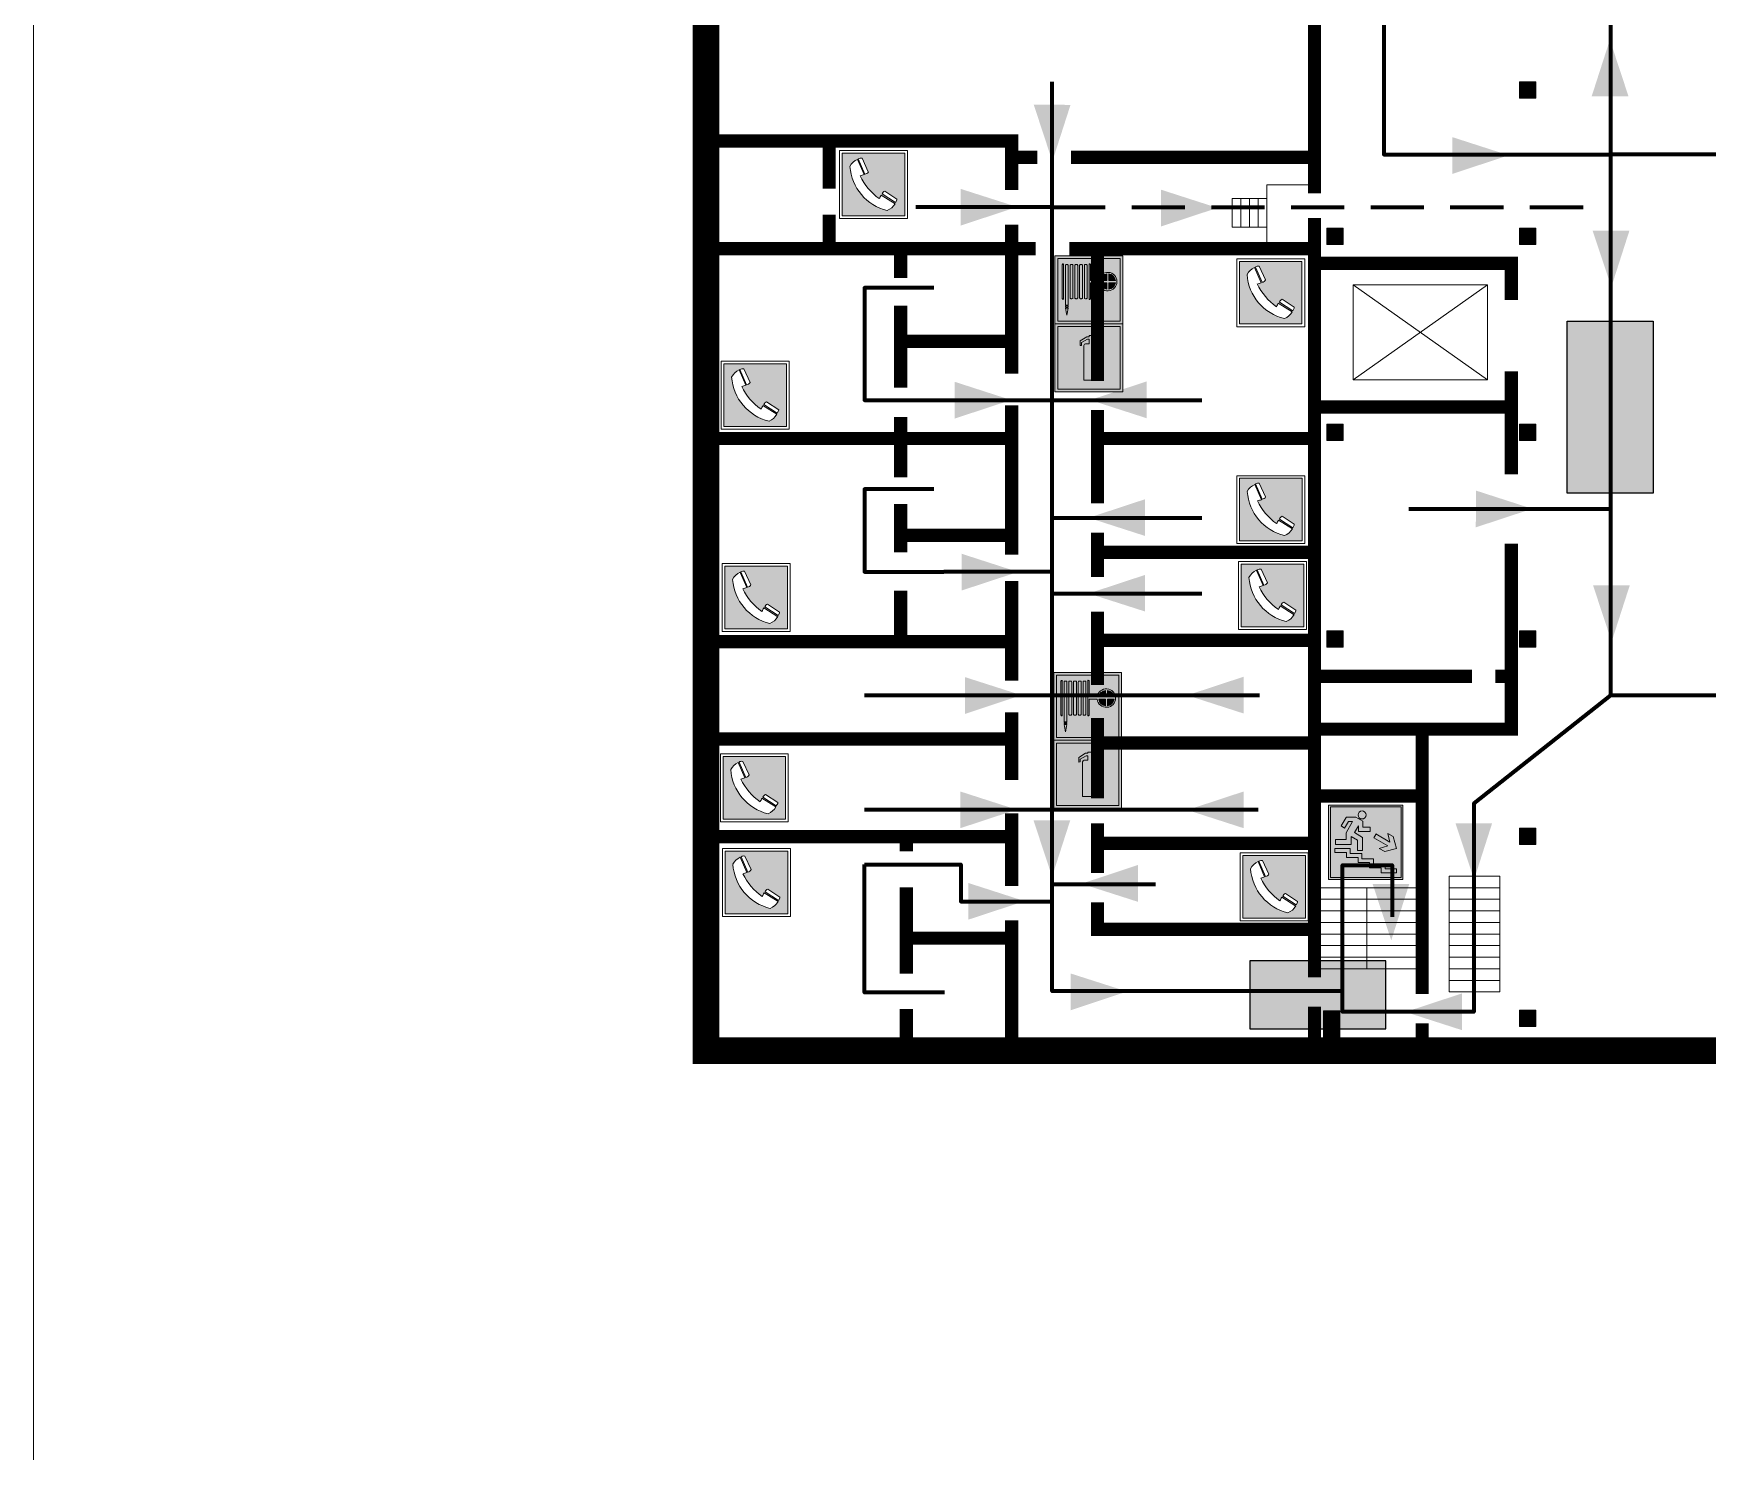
# Model space of a CAD drawing. Header units: millimetres. Extents: x 13810 to 67229, y 12374 to 21950.
# Drawn here: x 28466.5 to 28592.7, y 14644.3 to 14751.1 of the extents above; entities that cross this region are included whole.
import ezdxf

# ---------------------------------------------------------------- set-up
doc = ezdxf.new("R2010")
doc.units = ezdxf.units.MM
doc.linetypes.add('{ Wide Dash }', pattern=[12, 4, -2, 4, -2])
doc.layers.add('План_Штампы', color=7, linetype='Continuous')

# ---------------------------------------------------------------- blocks, each defined once
blk = doc.blocks.new('A$C32E8229D')
at = {"true_color": 0xffffff}
blk.add_hatch(color=7, dxfattribs=at).paths.add_polyline_path([(0, 0), (0, -8), (16, -8), (16, 0)])
h = blk.add_hatch(color=126)
h.paths.add_polyline_path([(0.2, -0.2), (15.8, -0.2), (15.8, -7.8), (0.2, -7.8)])
h.paths.add_polyline_path([(13.49, -2.05), (12.08, -2.05), (11.37, -2.63, 0.162397), (11.29, -2.84), (11.29, -3.63), (10.35, -3.63), (10.35, -4.05), (11.68, -4.05), (11.68, -3.48), (12.26, -4.28), (11.29, -5.1), (11.29, -6.78), (11.85, -6.78), (11.85, -5.44), (12.8, -4.64), (12.8, -5.94), (14.46, -5.94), (14.46, -5.39), (13.45, -5.39), (13.45, -3.97), (12.46, -2.59), (13.15, -2.59), (13.69, -3.34), (14.18, -3)], flags=16)
h.paths.add_polyline_path([(10.74, -1.82, 1), (11.8, -1.82, 1)], flags=16)
h.paths.add_polyline_path([(9.39, -3.59), (5.99, -3.59), (6.56, -3.03), (5.91, -3.03), (5.1, -3.83), (5.91, -4.64), (6.56, -4.64), (5.99, -4.09), (9.39, -4.09)], flags=16)
h.paths.add_polyline_path([(4.29, -1.08), (1.72, -1.08), (1.72, -6.6), (4.29, -6.6)], flags=16)
at = {"color": 126}
blk.add_lwpolyline([(16, -8), (0, -8), (0, 0), (16, 0)], close=True, dxfattribs=at)
blk = doc.blocks.new('A$C456E1F9C')
at = {"lineweight": 5}
h = blk.add_hatch(color=242, dxfattribs=at)
h.paths.add_polyline_path([(0.51, -1.47), (0.51, -13.26), (12.29, -13.26), (12.29, -1.47)])
h.paths.add_polyline_path([(5.42, -4.95, -0.254479), (4.78, -5.4), (3.52, -2.53, -0.209735), (4.23, -2.4)], flags=16)
h.paths.add_polyline_path([(8.53, -8.6), (10.87, -10.17), (10.54, -10.76), (8.03, -9.13, -0.192251)], flags=16)
h.paths.add_polyline_path([(4.61, -5.49, 0.005518), (3.87, -5.72, 0.128647), (7.49, -10.01, 0.00809), (7.83, -9.33), (10.47, -10.97, -0.16736), (8.99, -12.25, -0.327862), (1.95, -3.95, -0.166952), (3.36, -2.62)], flags=16)
at = {"color": 242, "lineweight": 5}
for p, q in [((0, -13.77), (0, -0.97)), ((12.8, -0.97), (0, -0.97)), ((4.61, -5.49), (3.36, -2.62)), ((3.52, -2.53), (4.78, -5.4)), ((4.23, -2.4), (5.42, -4.95)), ((12.8, -13.77), (12.8, -0.97)), ((7.83, -9.33), (10.47, -10.97)), ((8.03, -9.13), (10.54, -10.76)), ((10.81, -10.12), (8.53, -8.6)), ((10.54, -10.76), (10.8, -10.3)), ((10.8, -10.3), (10.81, -10.12)), ((0, -13.77), (12.8, -13.77))]:
    blk.add_line(p, q, dxfattribs=at)
blk.add_lwpolyline([(0.51, -1.47), (12.29, -1.47), (12.29, -13.26), (0.51, -13.26)], close=True, dxfattribs=at)
for centre, radius, start, end in [((4.59, -5.34), 2.99, 114.2845, 152.1974), ((4.02, -3.27), 0.891, 76.3284, 123.7092), ((11.12, -3.31), 9.19, 183.9915, 256.6009), ((14.98, -39.1), 35.17, 107.1487, 108.4135), ((13.86, -0.94), 11.08, 205.5536, 234.8762), ((4.68, -4.59), 0.824, 276.9621, 334.0723), ((-13.31, 0.8), 23.44, 332.5487, 334.4027), ((8.94, -9.5), 0.989, 114.4092, 157.9388), ((7.87, -9.46), 3, 291.9291, 329.9329)]:
    blk.add_arc(centre, radius, start, end, dxfattribs=at)
blk = doc.blocks.new('A$C3AD82952')
at = {"true_color": 0xf5f5ff}
h = blk.add_hatch(color=7, dxfattribs=at)
h.dxf.hatch_style = 1
h.paths.add_polyline_path([(8.21, 8.73, 0.414214), (7.89, 9.05), (7.22, 9.05), (7.22, 9.92), (7.59, 9.92, 1), (7.57, 10.36), (7.22, 10.36), (7.22, 10.6), (6.43, 10.6), (6.43, 10.36), (6.01, 10.36), (4.74, 9.59), (4.74, 8.69), (4.98, 8.73), (4.98, 9.26), (6.12, 9.91), (6.43, 9.91), (6.43, 9.05), (5.76, 9.05, 0.414214), (5.44, 8.73), (5.44, 2.2), (8.21, 2.2)], flags=0)
h.paths.add_polyline_path([(12.8, 12.8), (0, 12.8), (0, 0), (12.8, 0)])
h.paths.add_polyline_path([(0.51, 12.29), (12.29, 12.29), (12.29, 0.51), (0.51, 0.51)], flags=16)
h.paths.add_polyline_path([(4.74, 9.59), (6.01, 10.36), (6.43, 10.36), (6.43, 10.6), (7.22, 10.6), (7.22, 10.36), (7.59, 10.36, -0.94586), (7.59, 9.92), (7.22, 9.92), (7.22, 9.05), (7.89, 9.05, -0.414214), (8.21, 8.73), (8.21, 2.2), (5.44, 2.2), (5.44, 8.73, -0.414214), (5.76, 9.05), (6.43, 9.05), (6.43, 9.91), (6.12, 9.91), (4.98, 9.26), (4.98, 8.73), (4.74, 8.69)], flags=0)
h = blk.add_hatch(color=242)
h.dxf.hatch_style = 1
h.paths.add_polyline_path([(12.29, 12.29), (0.51, 12.29), (0.51, 0.51), (12.29, 0.51)])
h.paths.add_polyline_path([(4.74, 8.69), (4.74, 9.59), (6.01, 10.36), (6.43, 10.36), (6.43, 10.6), (7.22, 10.6), (7.22, 10.36), (7.59, 10.36, -0.94586), (7.59, 9.92), (7.22, 9.92), (7.22, 9.05), (7.89, 9.05, -0.414214), (8.21, 8.73), (8.21, 2.2), (5.44, 2.2), (5.44, 8.73, -0.414214), (5.76, 9.05), (6.43, 9.05), (6.43, 9.91), (6.12, 9.91), (4.98, 9.26), (4.98, 8.73)], flags=16)
h = blk.add_hatch(color=7, dxfattribs=at)
h.dxf.hatch_style = 1
h.paths.add_polyline_path([(8.21, 8.73, 0.414214), (7.89, 9.05), (7.22, 9.05), (7.22, 9.92), (7.59, 9.92, 1), (7.57, 10.36), (7.22, 10.36), (7.22, 10.6), (6.43, 10.6), (6.43, 10.36), (6.01, 10.36), (4.74, 9.59), (4.74, 8.69), (4.98, 8.73), (4.98, 9.26), (6.12, 9.91), (6.43, 9.91), (6.43, 9.05), (5.76, 9.05, 0.414214), (5.44, 8.73), (5.44, 2.2), (8.21, 2.2)])
at = {"color": 242, "lineweight": 5}
for p, q in [((0, 0), (0, 12.8)), ((0, 12.8), (12.8, 12.8)), ((12.8, 0), (12.8, 12.8)), ((6.01, 10.36), (4.74, 9.59)), ((4.74, 9.59), (4.74, 8.69)), ((4.98, 9.26), (6.12, 9.91)), ((6.01, 10.36), (6.43, 10.36)), ((6.12, 9.91), (6.43, 9.91)), ((7.22, 10.6), (6.43, 10.6)), ((6.43, 10.6), (6.43, 10.36)), ((6.43, 9.91), (6.43, 9.05)), ((7.22, 10.36), (7.22, 10.6)), ((7.59, 10.36), (7.22, 10.36)), ((7.22, 9.05), (7.22, 9.92)), ((7.59, 9.92), (7.22, 9.92)), ((4.74, 8.69), (4.98, 8.73)), ((4.98, 8.73), (4.98, 9.26)), ((5.44, 2.2), (5.44, 8.73)), ((5.76, 9.05), (6.43, 9.05)), ((7.89, 9.05), (7.22, 9.05)), ((8.21, 2.2), (8.21, 8.73)), ((0, 0), (12.8, 0)), ((5.44, 2.2), (8.21, 2.2))]:
    blk.add_line(p, q, dxfattribs=at)
blk.add_lwpolyline([(0.51, 12.29), (12.29, 12.29), (12.29, 0.51), (0.51, 0.51)], close=True, dxfattribs=at)
for centre, radius, start, end in [((7.58, 10.14), 0.223, 273.1875, 86.8125), ((5.76, 8.73), 0.32, 90, 180), ((7.89, 8.73), 0.32, 0, 90)]:
    blk.add_arc(centre, radius, start, end, dxfattribs=at)
blk = doc.blocks.new('A$C37112FD5')
at = {"true_color": 0xf5f5ff}
h = blk.add_hatch(color=7, dxfattribs=at)
h.dxf.hatch_style = 1
h.paths.add_polyline_path([(12.8, -7.4), (0, -7.4), (0, -20.2), (12.8, -20.2)])
h.paths.add_polyline_path([(12.29, -7.91), (12.29, -19.69), (0.51, -19.69), (0.51, -7.91)], flags=16)
h.paths.add_polyline_path([(4.98, -9.04, -0.42597), (5.17, -9.22), (5.17, -12.25), (5.17, -15.29, -0.432244), (4.98, -15.47), (4.83, -15.47, -0.42597), (4.64, -15.29), (4.64, -12.25), (4.64, -9.22, -0.432244), (4.83, -9.04)], flags=0)
h.paths.add_polyline_path([(4.28, -9.22), (4.28, -12.25), (4.28, -15.29, -0.432244), (4.09, -15.47), (3.94, -15.47, -0.42597), (3.75, -15.29), (3.75, -12.25), (3.75, -9.22, -0.432244), (3.94, -9.04), (4.09, -9.04, -0.42597)], flags=0)
h.paths.add_polyline_path([(5.72, -9.04), (5.87, -9.04, -0.42597), (6.06, -9.22), (6.06, -12.25), (6.06, -15.29, -0.432244), (5.87, -15.47), (5.72, -15.47, -0.42597), (5.53, -15.29), (5.53, -12.25), (5.53, -9.22, -0.432244)], flags=0)
h.paths.add_polyline_path([(6.42, -8.9), (6.5, -8.9, -0.42597), (6.69, -9.08), (6.69, -12.03), (8.21, -12.03, -15.824349), (8.21, -12.47), (6.69, -12.47), (6.69, -15.42, -0.432244), (6.5, -15.6), (6.42, -15.6)], flags=0)
h.paths.add_polyline_path([(3.39, -9.22), (3.39, -12.25), (3.39, -15.29, -0.432244), (3.2, -15.47), (3.05, -15.47, -0.42597), (2.85, -15.29), (2.85, -12.25), (2.85, -9.22, -0.432244), (3.05, -9.04), (3.2, -9.04, -0.42597)], flags=0)
h.paths.add_polyline_path([(2.5, -9.22), (2.5, -16.71), (1.96, -16.71), (1.96, -9.22, -0.432244), (2.15, -9.04), (2.31, -9.04, -0.42597)], flags=0)
h.paths.add_polyline_path([(1.61, -8.9), (1.61, -15.6), (1.57, -15.6, -0.42597), (1.37, -15.42), (1.37, -12.03), (1.37, -9.09, -0.432244), (1.57, -8.9)], flags=0)
h.paths.add_polyline_path([(9.76, -10.81), (9.76, -12.03), (8.49, -12.03, -0.336371)], flags=0)
h.paths.add_polyline_path([(8.49, -12.47), (9.76, -12.47), (9.76, -13.7, -0.336371)], flags=0)
h.paths.add_polyline_path([(10.11, -10.81, -0.336371), (11.38, -12.03), (10.11, -12.03)], flags=0)
h.paths.add_polyline_path([(10.11, -12.47), (11.38, -12.47, -0.336371), (10.11, -13.7)], flags=0)
h.paths.add_polyline_path([(2.5, -16.84), (2.5, -17.05), (1.97, -17.05), (1.97, -16.84)], flags=0)
h.paths.add_polyline_path([(2.5, -17.24, -0.033778), (2.24, -18.6, -0.033778), (1.97, -17.24)], flags=0)
h = blk.add_hatch(color=242)
h.dxf.hatch_style = 1
h.paths.add_polyline_path([(12.29, -7.91), (0.51, -7.91), (0.51, -19.69), (12.29, -19.69)])
h.paths.add_polyline_path([(6.42, -15.6), (6.42, -8.9), (6.5, -8.9, -0.42597), (6.69, -9.08), (6.69, -12.03), (8.21, -12.03, -15.824349), (8.21, -12.47), (6.69, -12.47), (6.69, -15.42, -0.432244), (6.5, -15.6)], flags=16)
h.paths.add_polyline_path([(5.87, -15.47), (5.72, -15.47, -0.42597), (5.53, -15.29), (5.53, -12.25), (5.53, -9.22, -0.432244), (5.72, -9.04), (5.87, -9.04, -0.42597), (6.06, -9.22), (6.06, -12.25), (6.06, -15.29, -0.432244)], flags=16)
h.paths.add_polyline_path([(4.98, -15.47), (4.83, -15.47, -0.42597), (4.64, -15.29), (4.64, -12.25), (4.64, -9.22, -0.432244), (4.83, -9.04), (4.98, -9.04, -0.42597), (5.17, -9.22), (5.17, -12.25), (5.17, -15.29, -0.432244)], flags=16)
h.paths.add_polyline_path([(4.09, -15.47), (3.94, -15.47, -0.42597), (3.75, -15.29), (3.75, -12.25), (3.75, -9.22, -0.432244), (3.94, -9.04), (4.09, -9.04, -0.42597), (4.28, -9.22), (4.28, -12.25), (4.28, -15.29, -0.432244)], flags=16)
h.paths.add_polyline_path([(3.2, -15.47), (3.05, -15.47, -0.42597), (2.85, -15.29), (2.85, -12.25), (2.85, -9.22, -0.432244), (3.05, -9.04), (3.2, -9.04, -0.42597), (3.39, -9.22), (3.39, -12.25), (3.39, -15.29, -0.432244)], flags=16)
h.paths.add_polyline_path([(2.5, -17.05), (1.97, -17.05), (1.97, -16.84), (2.5, -16.84)], flags=16)
h.paths.add_polyline_path([(2.5, -17.24, -0.033778), (2.24, -18.6, -0.033778), (1.97, -17.24)], flags=16)
h.paths.add_polyline_path([(2.5, -16.71), (1.96, -16.71), (1.96, -9.22, -0.432244), (2.15, -9.04), (2.31, -9.04, -0.42597), (2.5, -9.22)], flags=16)
h.paths.add_polyline_path([(1.61, -15.6), (1.57, -15.6, -0.42597), (1.37, -15.42), (1.37, -12.03), (1.37, -9.09, -0.432244), (1.57, -8.9), (1.61, -8.9)], flags=16)
h.paths.add_polyline_path([(8.49, -12.47), (9.76, -12.47), (9.76, -13.7, -0.336371)], flags=0)
h.paths.add_polyline_path([(10.11, -13.7), (10.11, -12.47), (11.38, -12.47, -0.336371)], flags=0)
h.paths.add_polyline_path([(8.49, -12.03, -0.336371), (9.76, -10.81), (9.76, -12.03)], flags=0)
h.paths.add_polyline_path([(10.11, -12.03), (10.11, -10.81, -0.336371), (11.38, -12.03)], flags=0)
h = blk.add_hatch(color=7, dxfattribs=at)
h.dxf.hatch_style = 1
h.paths.add_polyline_path([(1.61, -8.9), (1.57, -8.9, 0.432244), (1.37, -9.09), (1.37, -12.03), (1.37, -15.42, 0.42597), (1.57, -15.6), (1.61, -15.6)])
h.paths.add_polyline_path([(2.5, -9.22, 0.42597), (2.31, -9.04), (2.15, -9.04, 0.432244), (1.96, -9.22), (1.96, -16.71), (2.5, -16.71)])
h.paths.add_polyline_path([(2.5, -16.84), (1.97, -16.84), (1.97, -17.05), (2.5, -17.05)])
h.paths.add_polyline_path([(2.5, -17.24), (1.97, -17.24, 0.033778), (2.24, -18.6, 0.033778)])
h.paths.add_polyline_path([(3.39, -12.25), (3.39, -9.22, 0.42597), (3.2, -9.04), (3.05, -9.04, 0.432244), (2.85, -9.22), (2.85, -12.25), (2.85, -15.29, 0.42597), (3.05, -15.47), (3.2, -15.47, 0.432244), (3.39, -15.29)])
h.paths.add_polyline_path([(4.28, -12.25), (4.28, -9.22, 0.42597), (4.09, -9.04), (3.94, -9.04, 0.432244), (3.75, -9.22), (3.75, -12.25), (3.75, -15.29, 0.42597), (3.94, -15.47), (4.09, -15.47, 0.432244), (4.28, -15.29)])
h.paths.add_polyline_path([(5.17, -12.25), (5.17, -9.22, 0.42597), (4.98, -9.04), (4.83, -9.04, 0.432244), (4.64, -9.22), (4.64, -12.25), (4.64, -15.29, 0.42597), (4.83, -15.47), (4.98, -15.47, 0.432244), (5.17, -15.29)])
h.paths.add_polyline_path([(6.06, -12.25), (6.06, -9.22, 0.42597), (5.87, -9.04), (5.72, -9.04, 0.432244), (5.53, -9.22), (5.53, -12.25), (5.53, -15.29, 0.42597), (5.72, -15.47), (5.87, -15.47, 0.432244), (6.06, -15.29)])
h.paths.add_polyline_path([(6.69, -12.47), (8.21, -12.47, 15.824349), (8.21, -12.03), (6.69, -12.03), (6.69, -9.08, 0.42597), (6.5, -8.9), (6.42, -8.9), (6.42, -15.6), (6.5, -15.6, 0.432244), (6.69, -15.42)])
h.paths.add_polyline_path([(8.49, -12.47), (9.76, -12.47), (9.76, -13.7, -0.336371)], flags=16)
h.paths.add_polyline_path([(8.49, -12.03, -0.336371), (9.76, -10.81), (9.76, -12.03)], flags=16)
h.paths.add_polyline_path([(10.11, -12.47), (11.38, -12.47, -0.336371), (10.11, -13.7)], flags=16)
h.paths.add_polyline_path([(10.11, -12.03), (10.11, -10.81, -0.336371), (11.38, -12.03)], flags=16)
h = blk.add_hatch(color=242)
h.dxf.hatch_style = 1
h.paths.add_polyline_path([(9.76, -10.81, 0.336371), (8.49, -12.03), (9.76, -12.03)])
h.paths.add_polyline_path([(10.11, -10.81), (10.11, -12.03), (11.38, -12.03, 0.336371)])
h.paths.add_polyline_path([(11.38, -12.47), (10.11, -12.47), (10.11, -13.7, 0.336371)])
h.paths.add_polyline_path([(9.76, -12.47), (8.49, -12.47, 0.336371), (9.76, -13.7)])
at = {"color": 242, "lineweight": 5}
for p, q in [((0, -20.2), (0, -7.4)), ((0, -7.4), (12.8, -7.4)), ((1.37, -12.03), (1.37, -9.08)), ((1.57, -8.9), (1.61, -8.9)), ((1.61, -8.9), (1.61, -15.6)), ((1.96, -16.71), (1.96, -9.22)), ((2.15, -9.04), (2.31, -9.04)), ((2.5, -16.71), (2.5, -9.22)), ((2.85, -12.25), (2.85, -9.22)), ((3.05, -9.04), (3.2, -9.04)), ((3.39, -12.25), (3.39, -9.22)), ((3.75, -12.25), (3.75, -9.22)), ((3.94, -9.04), (4.09, -9.04)), ((4.28, -12.25), (4.28, -9.22)), ((4.64, -12.25), (4.64, -9.22)), ((4.83, -9.04), (4.98, -9.04)), ((5.17, -12.25), (5.17, -9.22)), ((5.53, -12.25), (5.53, -9.22)), ((5.72, -9.04), (5.87, -9.04)), ((6.06, -12.25), (6.06, -9.22)), ((6.42, -8.9), (6.42, -15.6)), ((6.5, -8.9), (6.42, -8.9)), ((6.69, -12.03), (6.69, -9.08)), ((12.8, -20.2), (12.8, -7.4)), ((1.37, -12.03), (1.37, -15.42)), ((2.85, -12.25), (2.85, -15.29)), ((3.39, -12.25), (3.39, -15.29)), ((3.75, -12.25), (3.75, -15.29)), ((4.28, -12.25), (4.28, -15.29)), ((4.64, -12.25), (4.64, -15.29)), ((5.17, -12.25), (5.17, -15.29)), ((5.53, -12.25), (5.53, -15.29)), ((6.06, -12.25), (6.06, -15.29)), ((8.21, -12.03), (6.69, -12.03)), ((8.21, -12.47), (6.69, -12.47)), ((6.69, -12.47), (6.69, -15.42)), ((9.76, -12.03), (8.49, -12.03)), ((9.76, -12.47), (8.49, -12.47)), ((9.76, -10.81), (9.76, -12.03)), ((9.76, -12.47), (9.76, -13.7)), ((10.11, -10.81), (10.11, -12.03)), ((11.38, -12.03), (10.11, -12.03)), ((11.38, -12.47), (10.11, -12.47)), ((10.11, -12.47), (10.11, -13.7)), ((1.57, -15.6), (1.61, -15.6)), ((3.05, -15.47), (3.2, -15.47)), ((3.94, -15.47), (4.09, -15.47)), ((4.83, -15.47), (4.98, -15.47)), ((5.72, -15.47), (5.87, -15.47)), ((6.42, -15.6), (6.5, -15.6)), ((1.96, -16.71), (2.5, -16.71)), ((1.97, -16.84), (2.5, -16.84)), ((1.97, -17.05), (1.97, -16.84)), ((2.5, -17.05), (1.97, -17.05)), ((1.97, -17.24), (2.5, -17.24)), ((2.5, -16.84), (2.5, -17.05)), ((0, -20.2), (12.8, -20.2))]:
    blk.add_line(p, q, dxfattribs=at)
blk.add_lwpolyline([(0.51, -7.91), (12.29, -7.91), (12.29, -19.69), (0.51, -19.69)], close=True, dxfattribs=at)
for centre, radius, start, end in [((1.56, -9.09), 0.182, 87.1027, 180.6071), ((2.15, -9.22), 0.182, 87.1027, 180.6071), ((2.32, -9.22), 0.182, 359.3929, 92.8973), ((3.04, -9.22), 0.182, 87.1027, 180.6071), ((3.21, -9.22), 0.182, 359.3929, 92.8973), ((3.93, -9.22), 0.182, 87.1027, 180.6071), ((4.1, -9.22), 0.182, 359.3929, 92.8973), ((4.82, -9.22), 0.182, 87.1027, 180.6071), ((4.99, -9.22), 0.182, 359.3929, 92.8973), ((5.71, -9.22), 0.182, 87.1027, 180.6071), ((5.88, -9.22), 0.182, 359.3929, 92.8973), ((6.51, -9.09), 0.182, 359.3929, 92.8973), ((9.93, -12.25), 1.74, 187.2319, 172.7681), ((9.93, -12.25), 1.46, 96.9927, 171.3585), ((9.93, -12.25), 1.46, 188.6415, 263.0073), ((9.93, -12.25), 1.46, 8.6415, 83.0073), ((9.93, -12.25), 1.46, 276.9927, 351.3585), ((1.56, -15.42), 0.182, 179.3929, 272.8973), ((3.04, -15.29), 0.182, 179.3929, 272.8973), ((3.21, -15.29), 0.182, 267.1027, 0.6071), ((3.93, -15.29), 0.182, 179.3929, 272.8973), ((4.1, -15.29), 0.182, 267.1027, 0.6071), ((4.82, -15.29), 0.182, 179.3929, 272.8973), ((4.99, -15.29), 0.182, 267.1027, 0.6071), ((5.71, -15.29), 0.182, 179.3929, 272.8973), ((5.88, -15.29), 0.182, 267.1027, 0.6071), ((6.51, -15.42), 0.182, 267.1027, 0.6071), ((12.17, -15.98), 10.27, 187.041, 194.7793), ((-7.7, -15.98), 10.27, 345.2207, 352.959)]:
    blk.add_arc(centre, radius, start, end, dxfattribs=at)
blk = doc.blocks.new('A$C7B4425F7')
at = {"true_color": 0xffffff}
blk.add_hatch(color=7, dxfattribs=at).paths.add_polyline_path([(0, 0), (-16, 0), (-16, -8), (0, -8)])
h = blk.add_hatch(color=126)
h.paths.add_polyline_path([(-0.2, -0.2), (-15.8, -0.2), (-15.8, -7.8), (-0.2, -7.8)])
h.paths.add_polyline_path([(-11.76, -2.03), (-11.76, -3.66), (-11.17, -3.66, -0.568275), (-11.17, -6.18), (-12.58, -6.18), (-12.58, -2.03)], flags=16)
h.paths.add_polyline_path([(-13.33, -4.12, -0.495768), (-13.59, -6.18), (-15.03, -6.18), (-15.03, -2.03), (-13.59, -2.03, -0.487973)], flags=16)
h.paths.add_polyline_path([(-10.25, -2.03), (-9.48, -2.03), (-9.48, -6.18), (-10.25, -6.18)], flags=16)
h.paths.add_polyline_path([(-13.84, -3.69), (-14.24, -3.69), (-14.24, -3.03), (-13.9, -3.03, -0.692621)], flags=0)
h.paths.add_polyline_path([(-9.15, -2.03), (-8.4, -2.03), (-8.04, -3.07), (-7.68, -2.03), (-6.93, -2.03), (-7.64, -4.1), (-6.93, -6.18), (-7.68, -6.18), (-8.04, -5.14), (-8.4, -6.18), (-9.15, -6.18), (-8.44, -4.1)], flags=16)
h.paths.add_polyline_path([(-11.76, -4.46), (-11.42, -4.46, -0.692621), (-11.36, -5.12), (-11.76, -5.12)], flags=0)
h.paths.add_polyline_path([(-13.9, -5.2), (-14.24, -5.2), (-14.24, -4.55), (-13.84, -4.55, -0.708038)], flags=0)
edge = h.paths.add_edge_path(flags=16)
edge.add_ellipse((-5.51, -4.08), major_axis=(0, 2.05), ratio=0.586184, start_angle=0, end_angle=360)
edge = h.paths.add_edge_path(flags=0)
edge.add_ellipse((-5.51, -4.08), major_axis=(0, 1.14), ratio=0.454828, start_angle=0, end_angle=360)
h.paths.add_polyline_path([(-4.13, -4.96, 0.377264), (-3.48, -4.52, 0.0555), (-3.16, -2.03), (-1.66, -2.03), (-1.66, -4.96), (-0.96, -4.96), (-0.96, -7.01), (-1.75, -7.01), (-1.75, -6.18), (-3.3, -6.18), (-3.3, -7.02), (-4.13, -7.02)], flags=16)
h.paths.add_polyline_path([(-2.73, -2.91), (-2.28, -2.91), (-2.28, -4.96), (-3.05, -4.96, 0.079136)], flags=0)
at = {"color": 126}
blk.add_lwpolyline([(-16, -8), (0, -8), (0, 0), (-16, 0)], close=True, dxfattribs=at)
blk = doc.blocks.new('вниз')
at = {"lineweight": 0, "true_color": 0xffffff}
h = blk.add_hatch(color=7, dxfattribs=at)
h.dxf.hatch_style = 1
h.paths.add_polyline_path([(40994.51, -4472.22), (40986.51, -4472.22), (40986.51, -4480.22), (40994.51, -4480.22)])
h.paths.add_polyline_path([(40994.31, -4472.42), (40994.31, -4480.01), (40986.71, -4480.01), (40986.71, -4472.42)], flags=16)
h.paths.add_polyline_path([(40988.43, -4473.53), (40989.43, -4473.53), (40990.19, -4473.96), (40990.19, -4474.6), (40991, -4474.6), (40991, -4475.06), (40989.73, -4475.06), (40989.73, -4474.46), (40989.3, -4475.18), (40990.17, -4475.7), (40990.17, -4477.11), (40989.63, -4477.11), (40989.63, -4476.01), (40988.94, -4475.59), (40988.94, -4476.46), (40988.94, -4476.46), (40987.47, -4476.46), (40987.26, -4476.46), (40987.26, -4475.92), (40988.4, -4475.92), (40988.4, -4475.2), (40989.1, -4473.99), (40988.66, -4473.99), (40988.24, -4474.7), (40987.86, -4474.47), (40988.41, -4473.56)], flags=0)
h.paths.add_polyline_path([(40990.55, -4473.29, -1), (40989.69, -4473.29, -1)], flags=0)
h.paths.add_polyline_path([(40988.85, -4476.89), (40988.85, -4477.43), (40990.1, -4477.43), (40990.1, -4477.99), (40991.34, -4477.99), (40991.34, -4478.54), (40992.59, -4478.54), (40992.59, -4479.09), (40993.83, -4479.09), (40993.83, -4479.52), (40992.17, -4479.52), (40992.17, -4478.97), (40990.91, -4478.97), (40990.91, -4478.41), (40989.68, -4478.41), (40989.68, -4477.86), (40988.43, -4477.86), (40988.43, -4477.31), (40987.6, -4477.31), (40987.18, -4477.31), (40987.18, -4476.89)], flags=0)
h.paths.add_polyline_path([(40991.61, -4475.33), (40993.12, -4476.2), (40992.9, -4475.27), (40993.48, -4475.6), (40993.83, -4476.88), (40992.56, -4477.22), (40991.97, -4476.88), (40992.9, -4476.61), (40991.38, -4475.74), (40991.58, -4475.39)], flags=0)
h.paths.add_polyline_path([(40990.19, -4473.96), (40989.43, -4473.53), (40988.43, -4473.53), (40988.41, -4473.56), (40987.86, -4474.47), (40988.24, -4474.7), (40988.66, -4473.99), (40989.1, -4473.99), (40988.4, -4475.2), (40988.4, -4475.92), (40987.26, -4475.92), (40987.26, -4476.46), (40987.47, -4476.46), (40988.94, -4476.46), (40988.94, -4476.27), (40988.94, -4475.59), (40989.63, -4476.01), (40989.63, -4477.11), (40990.17, -4477.11), (40990.17, -4475.7), (40989.3, -4475.18), (40989.73, -4474.46), (40989.73, -4475.06), (40991, -4475.06), (40991, -4474.6), (40990.19, -4474.6)], flags=0)
h.paths.add_polyline_path([(40990.55, -4473.29, 1), (40989.69, -4473.29, 1)], flags=0)
h.paths.add_polyline_path([(40991.61, -4475.33), (40991.58, -4475.39), (40991.38, -4475.74), (40992.9, -4476.61), (40991.97, -4476.88), (40992.56, -4477.22), (40993.83, -4476.88), (40993.48, -4475.6), (40992.9, -4475.27), (40993.12, -4476.2)], flags=0)
h.paths.add_polyline_path([(40990.1, -4477.43), (40988.85, -4477.43), (40988.85, -4476.89), (40987.18, -4476.89), (40987.18, -4477.31), (40987.6, -4477.31), (40988.43, -4477.31), (40988.43, -4477.86), (40989.68, -4477.86), (40989.68, -4478.41), (40990.91, -4478.41), (40990.91, -4478.97), (40992.17, -4478.97), (40992.17, -4479.52), (40993.83, -4479.52), (40993.83, -4479.09), (40992.59, -4479.09), (40992.59, -4478.54), (40991.34, -4478.54), (40991.34, -4477.99), (40990.1, -4477.99)], flags=0)
at = {"lineweight": 0}
h = blk.add_hatch(color=126, dxfattribs=at)
h.dxf.hatch_style = 1
h.paths.add_polyline_path([(40994.31, -4472.42), (40986.71, -4472.42), (40986.71, -4480.01), (40994.31, -4480.01)])
h.paths.add_polyline_path([(40988.43, -4473.53), (40989.43, -4473.53), (40990.19, -4473.96), (40990.19, -4474.6), (40991, -4474.6), (40991, -4475.06), (40989.73, -4475.06), (40989.73, -4474.46), (40989.3, -4475.18), (40990.17, -4475.7), (40990.17, -4477.11), (40989.63, -4477.11), (40989.63, -4476.01), (40988.94, -4475.59), (40988.94, -4476.46), (40988.94, -4476.46), (40987.47, -4476.46), (40987.26, -4476.46), (40987.26, -4475.92), (40988.4, -4475.92), (40988.4, -4475.2), (40989.1, -4473.99), (40988.66, -4473.99), (40988.24, -4474.7), (40987.86, -4474.47), (40988.41, -4473.56)], flags=16)
h.paths.add_polyline_path([(40990.55, -4473.29, -1), (40989.69, -4473.29, -1)], flags=16)
h.paths.add_polyline_path([(40988.85, -4476.89), (40988.85, -4477.43), (40990.1, -4477.43), (40990.1, -4477.99), (40991.34, -4477.99), (40991.34, -4478.54), (40992.59, -4478.54), (40992.59, -4479.09), (40993.83, -4479.09), (40993.83, -4479.52), (40992.17, -4479.52), (40992.17, -4478.97), (40990.91, -4478.97), (40990.91, -4478.41), (40989.68, -4478.41), (40989.68, -4477.86), (40988.43, -4477.86), (40988.43, -4477.31), (40987.6, -4477.31), (40987.18, -4477.31), (40987.18, -4476.89)], flags=16)
h.paths.add_polyline_path([(40991.61, -4475.33), (40993.12, -4476.2), (40992.9, -4475.27), (40993.48, -4475.6), (40993.83, -4476.88), (40992.56, -4477.22), (40991.97, -4476.88), (40992.9, -4476.61), (40991.38, -4475.74), (40991.58, -4475.39)], flags=16)
at = {"lineweight": 0, "true_color": 0xffffff}
h = blk.add_hatch(color=7, dxfattribs=at)
h.dxf.hatch_style = 1
h.paths.add_polyline_path([(40989.73, -4474.46), (40989.73, -4475.06), (40991, -4475.06), (40991, -4474.6), (40990.19, -4474.6), (40990.19, -4473.96), (40989.43, -4473.53), (40988.43, -4473.53), (40988.41, -4473.56), (40987.86, -4474.47), (40988.24, -4474.7), (40988.66, -4473.99), (40989.1, -4473.99), (40988.4, -4475.2), (40988.4, -4475.92), (40987.26, -4475.92), (40987.26, -4476.46), (40987.47, -4476.46), (40988.94, -4476.46), (40988.94, -4475.59), (40989.63, -4476.01), (40989.63, -4477.11), (40990.17, -4477.11), (40990.17, -4475.7), (40989.3, -4475.18)])
h.paths.add_polyline_path([(40989.69, -4473.29, 1), (40990.55, -4473.29, 1)])
h.paths.add_polyline_path([(40991.61, -4475.33), (40991.58, -4475.39), (40991.38, -4475.74), (40992.9, -4476.61), (40991.97, -4476.88), (40992.56, -4477.22), (40993.83, -4476.88), (40993.48, -4475.6), (40992.9, -4475.27), (40993.12, -4476.2)])
h.paths.add_polyline_path([(40990.1, -4477.43), (40988.85, -4477.43), (40988.85, -4476.89), (40987.18, -4476.89), (40987.18, -4477.31), (40987.6, -4477.31), (40988.43, -4477.31), (40988.43, -4477.86), (40989.68, -4477.86), (40989.68, -4478.41), (40990.91, -4478.41), (40990.91, -4478.97), (40992.17, -4478.97), (40992.17, -4479.52), (40993.83, -4479.52), (40993.83, -4479.09), (40992.59, -4479.09), (40992.59, -4478.54), (40991.34, -4478.54), (40991.34, -4477.99), (40990.1, -4477.99)])
at = {"color": 126, "lineweight": 0}
for points in [[(40986.51, -4472.22), (40994.51, -4472.22), (40994.51, -4480.22), (40986.51, -4480.22)], [(40986.71, -4472.42), (40994.31, -4472.42), (40994.31, -4480.01), (40986.71, -4480.01)]]:
    blk.add_lwpolyline(points, close=True, dxfattribs=at)
for points in [[(40987.47, -4476.46), (40987.26, -4476.46), (40987.26, -4475.92), (40988.4, -4475.92), (40988.4, -4475.2), (40989.1, -4473.99), (40988.66, -4473.99), (40988.24, -4474.7), (40987.86, -4474.47), (40988.41, -4473.56), (40988.43, -4473.53), (40989.43, -4473.53), (40990.19, -4473.96), (40990.19, -4474.6), (40991, -4474.6), (40991, -4475.06), (40989.73, -4475.06), (40989.73, -4474.46), (40989.3, -4475.18), (40990.17, -4475.7), (40990.17, -4477.11), (40989.63, -4477.11), (40989.63, -4476.01), (40988.94, -4475.59), (40988.94, -4476.46)], [(40987.47, -4476.46), (40988.94, -4476.46), (40988.94, -4476.27)], [(40991.58, -4475.39), (40991.38, -4475.74), (40992.9, -4476.61), (40991.97, -4476.88), (40992.56, -4477.22), (40993.83, -4476.88), (40993.48, -4475.6), (40992.9, -4475.27), (40993.12, -4476.2), (40991.61, -4475.33), (40991.58, -4475.39)], [(40987.6, -4477.31), (40987.18, -4477.31), (40987.18, -4476.89), (40988.85, -4476.89), (40988.85, -4477.43), (40990.1, -4477.43), (40990.1, -4477.99), (40991.34, -4477.99), (40991.34, -4478.54), (40992.59, -4478.54), (40992.59, -4479.09), (40993.83, -4479.09), (40993.83, -4479.52), (40992.17, -4479.52), (40992.17, -4478.97), (40990.91, -4478.97), (40990.91, -4478.41), (40989.68, -4478.41), (40989.68, -4477.86), (40988.43, -4477.86), (40988.43, -4477.31), (40987.6, -4477.31)]]:
    blk.add_lwpolyline(points, dxfattribs=at)
blk.add_circle((40990.12, -4473.29), 0.432, dxfattribs=at)

msp = doc.modelspace()

# ---------------------------------------------------------------- hatches: boundary and pattern name
at = {"lineweight": 0}
h = msp.add_hatch(color=256, dxfattribs=at)
h.dxf.hatch_style = 1
h.paths.add_polyline_path([(28578.5, 14747.44), (28578.5, 14746.21), (28579.72, 14746.21), (28579.72, 14747.44)])
h = msp.add_hatch(color=256, dxfattribs=at)
h.dxf.hatch_style = 1
h.paths.add_polyline_path([(28563.98, 14736.41), (28563.98, 14735.18), (28565.2, 14735.18), (28565.2, 14736.41)])
h = msp.add_hatch(color=256, dxfattribs=at)
h.dxf.hatch_style = 1
h.paths.add_polyline_path([(28578.5, 14736.41), (28578.5, 14735.18), (28579.72, 14735.18), (28579.72, 14736.41)])
h = msp.add_hatch(color=256, dxfattribs=at)
h.dxf.hatch_style = 1
h.paths.add_polyline_path([(28563.98, 14721.66), (28563.98, 14720.42), (28565.2, 14720.42), (28565.2, 14721.66)])
h = msp.add_hatch(color=256, dxfattribs=at)
h.dxf.hatch_style = 1
h.paths.add_polyline_path([(28578.5, 14721.66), (28578.5, 14720.42), (28579.72, 14720.42), (28579.72, 14721.66)])
h = msp.add_hatch(color=256, dxfattribs=at)
h.dxf.hatch_style = 1
h.paths.add_polyline_path([(28563.98, 14706.08), (28563.98, 14704.85), (28565.2, 14704.85), (28565.2, 14706.08)])
h = msp.add_hatch(color=256, dxfattribs=at)
h.dxf.hatch_style = 1
h.paths.add_polyline_path([(28578.5, 14706.08), (28578.5, 14704.85), (28579.72, 14704.85), (28579.72, 14706.08)])
h = msp.add_hatch(color=256, dxfattribs=at)
h.dxf.hatch_style = 1
h.paths.add_polyline_path([(28578.5, 14691.23), (28578.5, 14690), (28579.72, 14690), (28579.72, 14691.23)])
h = msp.add_hatch(color=256, dxfattribs=at)
h.dxf.hatch_style = 1
h.paths.add_polyline_path([(28563.73, 14677.46), (28563.73, 14676.23), (28564.95, 14676.23), (28564.95, 14677.46)])
h = msp.add_hatch(color=256, dxfattribs=at)
h.dxf.hatch_style = 1
h.paths.add_polyline_path([(28578.5, 14677.51), (28578.5, 14676.28), (28579.72, 14676.28), (28579.72, 14677.51)])
h = msp.add_hatch(color=256, dxfattribs=at)
h.dxf.hatch_style = 1
h.paths.add_polyline_path([(28563.73, 14676.23), (28563.73, 14675), (28564.95, 14675), (28564.95, 14676.23)])

# ---------------------------------------------------------------- linework, layer by layer
at = {"color": 126, "lineweight": 0, "true_color": 0x008754}
msp.add_lwpolyline([(28466.55, 14939.23), (29066.55, 14939.23), (29066.55, 14544.23), (28466.55, 14544.23)], close=True, dxfattribs=at)
at = {"lineweight": 0}
for points, const_width in [([(28584.4, 14842.17), (28483.43, 14842.17), (28483.43, 14781.22), (28498.18, 14781.22), (28498.18, 14766.48), (28517.21, 14766.48), (28517.21, 14674.47), (29044.26, 14674.47), (29044.26, 14676.58)], 2), ([(28563.05, 14739.04), (28563.05, 14769.79)], 1), ([(28542.17, 14741.75), (28540.24, 14741.75), (28540.24, 14739.28), (28540.24, 14742.98), (28516.68, 14742.98), (28526.49, 14742.98), (28526.49, 14739.4)], 1), ([(28563.05, 14741.75), (28544.7, 14741.75)], 1), ([(28526.49, 14734.87), (28526.49, 14737.43)], 1), ([(28540.24, 14736.68), (28540.24, 14725.46)], 1), ([(28563.05, 14680), (28563.05, 14737.19)], 1), ([(28542.05, 14734.87), (28517.57, 14734.87)], 1), ([(28531.87, 14734.87), (28531.87, 14732.67)], 1), ([(28546.7, 14724.9), (28546.7, 14734.87), (28544.59, 14734.87), (28563.05, 14734.87)], 1), ([(28577.87, 14731), (28577.87, 14733.76), (28563.05, 14733.76)], 1), ([(28531.87, 14724.41), (28531.87, 14730.57)], 1), ([(28531.87, 14727.88), (28540.24, 14727.88)], 1), ([(28577.87, 14717.88), (28577.87, 14725.62)], 1), ([(28540.24, 14723.06), (28540.24, 14711.83)], 1), ([(28546.7, 14715.68), (28546.7, 14722.72)], 1), ([(28577.87, 14722.94), (28563.05, 14722.94)], 1), ([(28531.87, 14717.64), (28531.87, 14722.19)], 1), ([(28540.24, 14720.57), (28517.51, 14720.57)], 1), ([(28563.05, 14720.57), (28546.7, 14720.57)], 1), ([(28531.87, 14712.01), (28531.87, 14715.63)], 1), ([(28540.24, 14713.27), (28531.87, 14713.27)], 1), ([(28546.7, 14710.15), (28546.7, 14713.49)], 1), ([(28571.16, 14698.68), (28577.87, 14698.68), (28577.87, 14712.64)], 1), ([(28546.7, 14712), (28563.05, 14712)], 1), ([(28540.24, 14709.84), (28540.24, 14702.34)], 1), ([(28531.87, 14705.26), (28531.87, 14709.12)], 1), ([(28546.7, 14702), (28546.7, 14707.53)], 1), ([(28540.24, 14705.26), (28517.51, 14705.26)], 1), ([(28546.7, 14705.38), (28563.05, 14705.38)], 1), ([(28574.91, 14702.65), (28563.05, 14702.65)], 1), ([(28577.87, 14702.65), (28576.67, 14702.65)], 1), ([(28540.24, 14699.96), (28540.24, 14694.85)], 1), ([(28546.7, 14693.47), (28546.7, 14699.53)], 1), ([(28571.16, 14678.73), (28571.16, 14698.68), (28563.05, 14698.68)], 1), ([(28540.24, 14697.93), (28517.51, 14697.93)], 1), ([(28563.05, 14697.64), (28546.7, 14697.64)], 1), ([(28571.16, 14693.65), (28563.05, 14693.65)], 1), ([(28540.24, 14692.35), (28540.24, 14686.88)], 1), ([(28546.7, 14687.84), (28546.7, 14691.6)], 1), ([(28532.31, 14689.49), (28532.31, 14690.58), (28540.24, 14690.58), (28517.75, 14690.58)], 1), ([(28546.7, 14690.09), (28563.05, 14690.09)], 1), ([(28532.31, 14680.27), (28532.31, 14686.76)], 1), ([(28563.05, 14683.6), (28546.7, 14683.6), (28546.7, 14685.63)], 1), ([(28540.24, 14684.28), (28540.24, 14675.24)], 1), ([(28540.24, 14682.94), (28532.31, 14682.94)], 1), ([(28532.31, 14675.24), (28532.31, 14677.61)], 1), ([(28563.05, 14674.94), (28563.05, 14677.79)], 1), ([(28571.16, 14674.68), (28571.16, 14676.53)], 1)]:
    msp.add_lwpolyline(points, dxfattribs=dict(at, const_width=const_width))
at = {"color": 126, "lineweight": 100, "true_color": 0x008754}
for points in [[(29020.8, 14837.42), (29025.2, 14837.42), (29025.2, 14833.06), (29015.91, 14833.06), (29015.91, 14816.56), (29035.32, 14816.56), (29035.32, 14741.97), (28585.35, 14741.97), (28585.35, 14701.21), (28575.06, 14693.08), (28575.06, 14677.38), (28565.17, 14677.38), (28565.17, 14688.44), (28568.9, 14688.44), (28568.9, 14684.54)], [(29035.32, 14775.04), (28585.35, 14775.04), (28585.35, 14741.97)], [(28574.27, 14755.95), (28568.28, 14755.95), (28568.28, 14741.97), (28585.35, 14741.97)], [(28543.28, 14737.99), (28543.28, 14747.43)], [(28565.17, 14678.94), (28543.28, 14678.94), (28543.28, 14737.99), (28533.01, 14737.99)], [(28534.37, 14731.91), (28529.14, 14731.91), (28529.14, 14723.45), (28554.55, 14723.45)], [(28534.37, 14716.76), (28529.14, 14716.76), (28529.14, 14710.52), (28535.13, 14710.52)], [(28554.55, 14714.57), (28543.28, 14714.57)], [(28585.35, 14715.25), (28570.15, 14715.25)], [(28543.28, 14710.52), (28535.13, 14710.52)], [(28554.55, 14708.87), (28543.28, 14708.87)], [(28529.14, 14701.23), (28558.9, 14701.23)], [(29021.32, 14701.21), (28585.35, 14701.21)], [(28558.81, 14692.6), (28529.14, 14692.6)], [(28529.14, 14688.49), (28536.41, 14688.49), (28536.41, 14685.71), (28543.28, 14685.71)], [(28535.17, 14678.85), (28529.14, 14678.85), (28529.14, 14688.49)], [(28543.28, 14687.01), (28551.08, 14687.01)]]:
    msp.add_lwpolyline(points, dxfattribs=at)
at = {"lineweight": 0}
for points in [[(28579.72, 14746.21), (28578.5, 14746.21), (28578.5, 14747.44), (28579.72, 14747.44)], [(28557.5, 14736.49), (28556.84, 14736.49), (28556.84, 14738.65), (28557.5, 14738.65)], [(28558.15, 14736.49), (28557.5, 14736.49), (28557.5, 14738.65), (28558.15, 14738.65)], [(28558.81, 14736.49), (28558.15, 14736.49), (28558.15, 14738.65), (28558.81, 14738.65)], [(28559.47, 14736.49), (28558.81, 14736.49), (28558.81, 14738.65), (28559.47, 14738.65)], [(28565.2, 14735.18), (28563.98, 14735.18), (28563.98, 14736.41), (28565.2, 14736.41)], [(28579.72, 14735.18), (28578.5, 14735.18), (28578.5, 14736.41), (28579.72, 14736.41)], [(28576.08, 14724.99), (28565.95, 14724.99), (28565.95, 14732.15), (28576.08, 14732.15)], [(28565.2, 14720.42), (28563.98, 14720.42), (28563.98, 14721.66), (28565.2, 14721.66)], [(28579.72, 14720.42), (28578.5, 14720.42), (28578.5, 14721.66), (28579.72, 14721.66)], [(28565.2, 14704.85), (28563.98, 14704.85), (28563.98, 14706.08), (28565.2, 14706.08)], [(28579.72, 14704.85), (28578.5, 14704.85), (28578.5, 14706.08), (28579.72, 14706.08)], [(28579.72, 14690), (28578.5, 14690), (28578.5, 14691.23), (28579.72, 14691.23)], [(28577.02, 14687.61), (28573.2, 14687.61), (28573.2, 14686.74), (28577.02, 14686.74)], [(28566.99, 14686.74), (28563.18, 14686.74), (28563.18, 14685.87), (28566.99, 14685.87)], [(28570.81, 14686.74), (28566.99, 14686.74), (28566.99, 14685.87), (28570.81, 14685.87)], [(28577.02, 14686.74), (28573.2, 14686.74), (28573.2, 14685.87), (28577.02, 14685.87)], [(28566.99, 14685.87), (28563.18, 14685.87), (28563.18, 14685), (28566.99, 14685)], [(28570.81, 14685.87), (28566.99, 14685.87), (28566.99, 14685), (28570.81, 14685)], [(28577.02, 14685.87), (28573.2, 14685.87), (28573.2, 14685), (28577.02, 14685)], [(28566.99, 14685), (28563.18, 14685), (28563.18, 14684.12), (28566.99, 14684.12)], [(28566.99, 14684.12), (28563.18, 14684.12), (28563.18, 14683.25), (28566.99, 14683.25)], [(28570.81, 14685), (28566.99, 14685), (28566.99, 14684.12), (28570.81, 14684.12)], [(28570.81, 14684.12), (28566.99, 14684.12), (28566.99, 14683.25), (28570.81, 14683.25)], [(28577.02, 14685), (28573.2, 14685), (28573.2, 14684.12), (28577.02, 14684.12)], [(28577.02, 14684.12), (28573.2, 14684.12), (28573.2, 14683.25), (28577.02, 14683.25)], [(28566.99, 14683.25), (28563.18, 14683.25), (28563.18, 14682.38), (28566.99, 14682.38)], [(28570.81, 14683.25), (28566.99, 14683.25), (28566.99, 14682.38), (28570.81, 14682.38)], [(28577.02, 14683.25), (28573.2, 14683.25), (28573.2, 14682.38), (28577.02, 14682.38)], [(28566.99, 14682.38), (28563.18, 14682.38), (28563.18, 14681.51), (28566.99, 14681.51)], [(28566.99, 14681.51), (28563.18, 14681.51), (28563.18, 14680.64), (28566.99, 14680.64)], [(28570.81, 14682.38), (28566.99, 14682.38), (28566.99, 14681.51), (28570.81, 14681.51)], [(28570.81, 14681.51), (28566.99, 14681.51), (28566.99, 14680.64), (28570.81, 14680.64)], [(28577.02, 14682.38), (28573.2, 14682.38), (28573.2, 14681.51), (28577.02, 14681.51)], [(28577.02, 14681.51), (28573.2, 14681.51), (28573.2, 14680.64), (28577.02, 14680.64)], [(28577.02, 14680.64), (28573.2, 14680.64), (28573.2, 14679.76), (28577.02, 14679.76)], [(28577.02, 14679.76), (28573.2, 14679.76), (28573.2, 14678.89), (28577.02, 14678.89)], [(28564.95, 14676.23), (28563.73, 14676.23), (28563.73, 14677.46), (28564.95, 14677.46)], [(28579.72, 14676.28), (28578.5, 14676.28), (28578.5, 14677.51), (28579.72, 14677.51)], [(28564.95, 14675), (28563.73, 14675), (28563.73, 14676.23), (28564.95, 14676.23)]]:
    msp.add_lwpolyline(points, close=True, dxfattribs=at)
for points in [[(28559.47, 14735.18), (28559.47, 14739.67), (28563.1, 14739.67)], [(28576.08, 14732.15), (28565.95, 14724.99)], [(28576.08, 14724.99), (28565.95, 14732.15)]]:
    msp.add_lwpolyline(points, dxfattribs=at)
at = {"color": 126, "linetype": '{ Wide Dash }', "lineweight": 100, "true_color": 0x008754}
msp.add_lwpolyline([(28543.28, 14737.99), (28585.35, 14737.99)], dxfattribs=at)
at = {"layer": 'План_Штампы', "color": 126, "true_color": 0x008754}
for points in [[(28586.7, 14746.35), (28583.93, 14746.35), (28585.3, 14750.6)], [(28541.9, 14745.71), (28544.67, 14745.7), (28543.3, 14741.45)], [(28573.43, 14740.5), (28573.43, 14743.27), (28577.68, 14741.9)], [(28536.4, 14736.61), (28536.4, 14739.37), (28540.65, 14738.01)], [(28551.49, 14736.54), (28551.49, 14739.31), (28555.74, 14737.94)], [(28584, 14736.23), (28586.77, 14736.22), (28585.41, 14731.98)], [(28535.94, 14722.07), (28535.95, 14724.84), (28540.19, 14723.47)], [(28550.4, 14724.87), (28550.4, 14722.1), (28546.15, 14723.47)], [(28575.2, 14713.88), (28575.21, 14716.65), (28579.45, 14715.28)], [(28550.29, 14716), (28550.29, 14713.23), (28546.04, 14714.6)], [(28536.46, 14709.12), (28536.47, 14711.89), (28540.71, 14710.52)], [(28550.29, 14710.3), (28550.29, 14707.54), (28546.04, 14708.9)], [(28584.03, 14709.52), (28586.8, 14709.52), (28585.43, 14705.27)], [(28536.72, 14699.83), (28536.72, 14702.6), (28540.97, 14701.24)], [(28557.71, 14702.63), (28557.71, 14699.86), (28553.46, 14701.23)], [(28536.36, 14691.22), (28536.36, 14693.99), (28540.61, 14692.62)], [(28557.72, 14693.99), (28557.72, 14691.22), (28553.47, 14692.59)], [(28541.88, 14691.82), (28544.65, 14691.82), (28543.28, 14687.57)], [(28573.67, 14691.6), (28576.43, 14691.6), (28575.07, 14687.35)], [(28549.75, 14688.45), (28549.74, 14685.68), (28545.49, 14687.04)], [(28536.96, 14684.33), (28536.96, 14687.1), (28541.21, 14685.73)], [(28567.42, 14687.03), (28570.19, 14687.03), (28568.83, 14682.78)], [(28544.68, 14677.51), (28544.68, 14680.28), (28548.93, 14678.92)], [(28574.16, 14678.78), (28574.16, 14676.01), (28569.91, 14677.38)]]:
    msp.add_solid(points, dxfattribs=at)

# ---------------------------------------------------------------- block references
for name, p, xscale, yscale, zscale in [('A$C456E1F9C', (28527.27, 14742.64), 0.4, 0.4, 0.4), ('A$C37112FD5', (28543.5, 14737.29), 0.399998976290226, 0.399998976290226, 0.399998976290226), ('A$C456E1F9C', (28557.19, 14734.5), 0.4, 0.4, 0.4), ('A$C3AD82952', (28543.5, 14724.09), 0.4, 0.4, 0.4), ('A$C456E1F9C', (28518.36, 14726.78), 0.4, 0.4, 0.4), ('A$C456E1F9C', (28557.2, 14718.16), 0.4, 0.4, 0.4), ('A$C456E1F9C', (28518.43, 14711.54), 0.4, 0.4, 0.4), ('A$C456E1F9C', (28557.33, 14711.69), 0.4, 0.4, 0.4), ('A$C37112FD5', (28543.4, 14705.92), 0.399998976290226, 0.399998976290226, 0.399998976290226), ('A$C3AD82952', (28543.4, 14692.72), 0.4, 0.4, 0.4), ('A$C456E1F9C', (28518.29, 14697.21), 0.4, 0.4, 0.4), ('A$C456E1F9C', (28518.45, 14690.08), 0.4, 0.4, 0.4), ('A$C456E1F9C', (28557.45, 14689.75), 0.4, 0.4, 0.4)]:
    msp.add_blockref(name, p, dxfattribs=dict(xscale=xscale, yscale=yscale, zscale=zscale))
at = {"color": 126, "true_color": 0x008754, "xscale": 0.7, "yscale": 0.7, "zscale": 0.7}
msp.add_blockref('вниз', (-126.45, 17823.52), dxfattribs=at)
at = {"layer": 'План_Штампы', "color": 126, "true_color": 0x008754, "xscale": 0.8100087101568005, "yscale": 0.8100087101568005, "zscale": 0.8100087101568005, "rotation": 89.99786532371438}
msp.add_blockref('A$C32E8229D', (28582.08, 14716.45), dxfattribs=at)
at = {"layer": 'План_Штампы', "xscale": 0.6400000000000001, "yscale": 0.6400000000000001, "zscale": 0.6400000000000001}
msp.add_blockref('A$C7B4425F7', (28568.41, 14681.22), dxfattribs=at)

doc.saveas('drawing.dxf')
